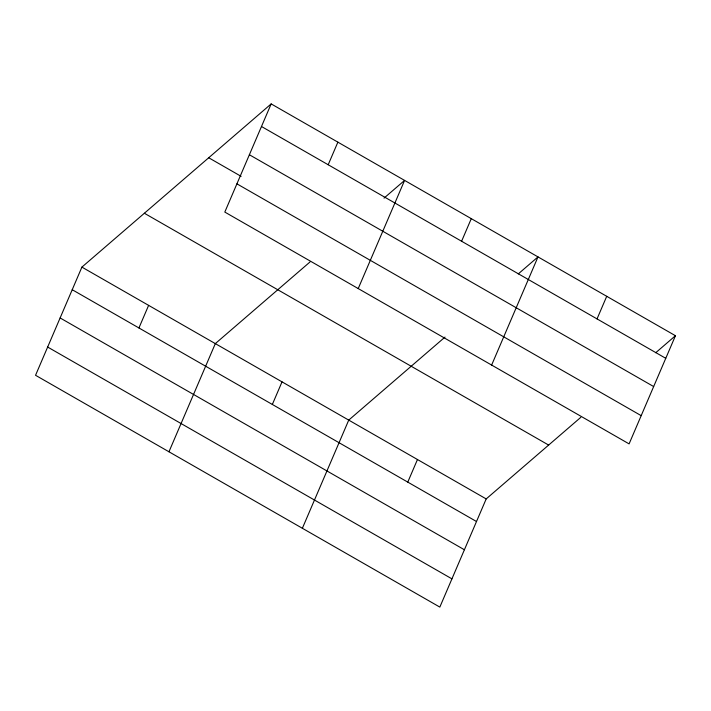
<?xml version="1.0" encoding="UTF-8"?>
<svg xmlns="http://www.w3.org/2000/svg" width="711" height="711" viewBox="0 0 711 711"><rect width="100%" height="100%" fill="white"/><g stroke="black" fill="none" stroke-linecap="round" stroke-linejoin="round"><path stroke-width="1.07" d="M271.167 103.904L224.809 212.074L629.093 443.886L675.45 335.716L271.167 103.904L81.907 267.114L35.55 375.284L439.833 607.096L486.191 498.926L580.825 417.321M138.929 327.958L148.617 305.366M168.96 451.778L215.326 343.609L309.952 262.012M328.189 164.756L337.876 142.156M272.34 404.461L282.027 381.86M358.22 288.577L404.586 180.407L384.038 198.12M302.371 528.273L348.737 420.112L445.015 337.085M461.599 241.251L471.286 218.65M407.776 482.111L417.464 459.519M491.63 365.072L537.996 256.902L518.275 273.913M597.036 318.91L606.723 296.309M655.729 352.727L675.45 335.716M261.488 126.505L665.763 358.317M249.383 154.749L653.658 386.553M208.714 157.762L241.118 176.346M236.914 183.838L641.189 415.651M144.369 213.256L548.643 445.068M81.907 267.114L486.191 498.926M72.229 289.715L476.503 521.519M60.124 317.95L464.399 549.763M47.655 347.048L451.929 578.852"/></g></svg>
